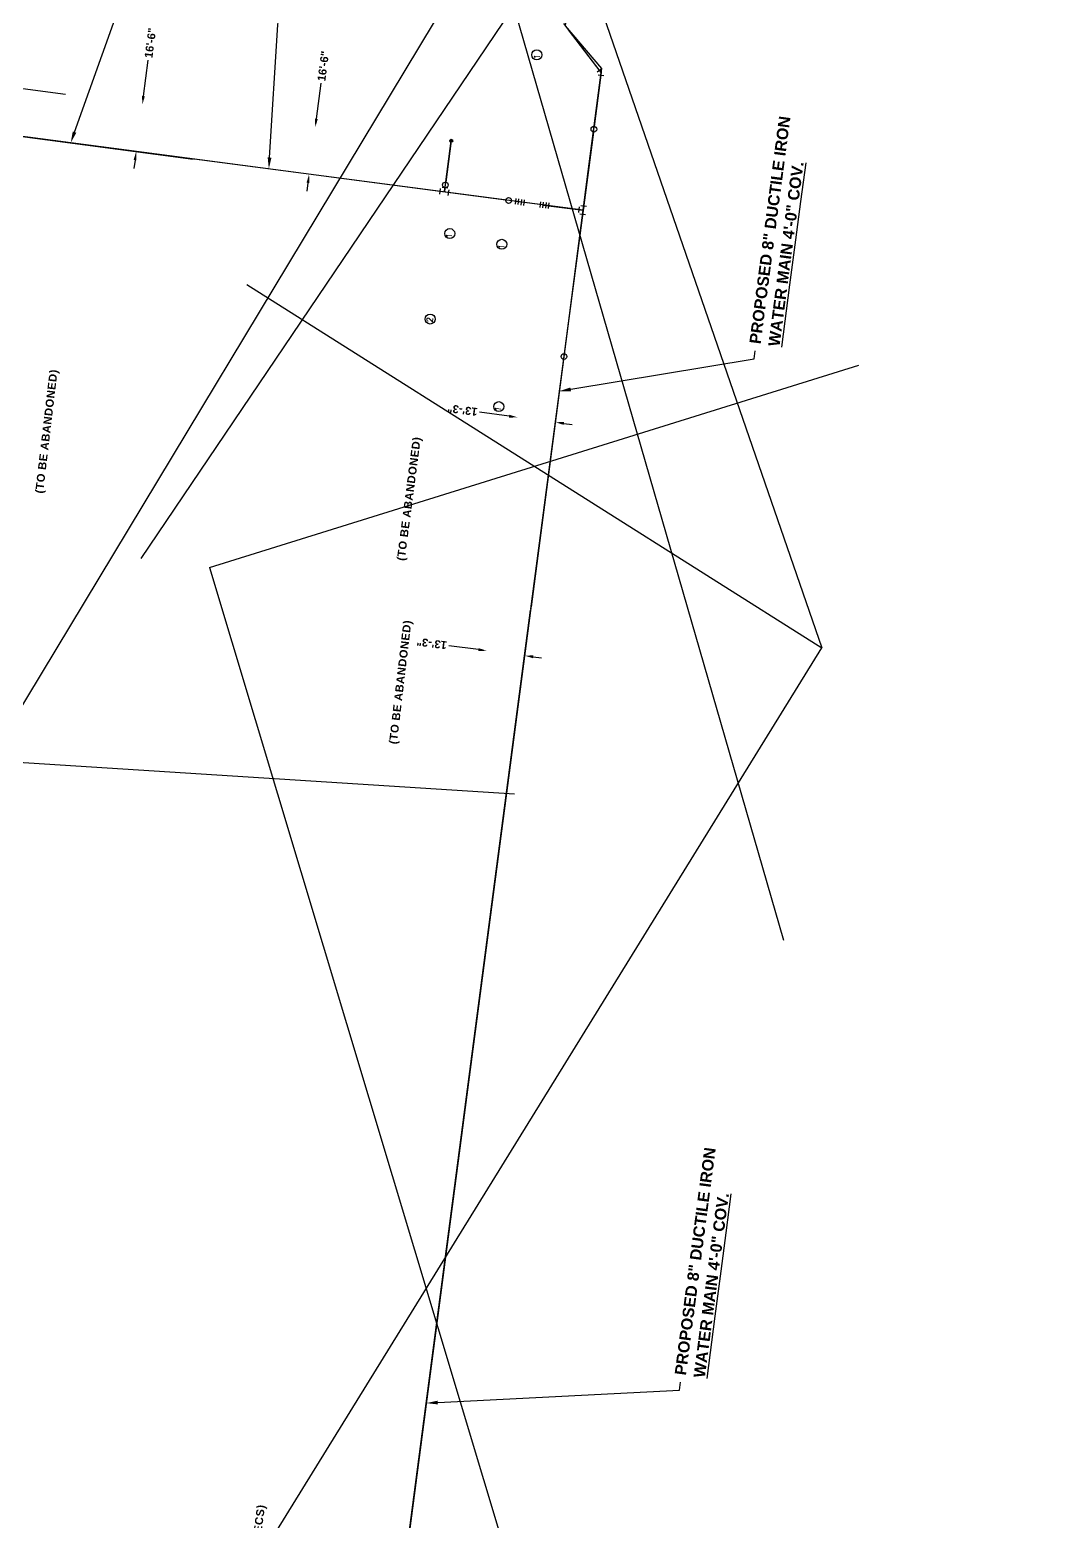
# Model space of a CAD drawing. Header units: feet. Extents: x 0 to 2707995, y 0 to 272563.
# Drawn here: x 2706585 to 2706936, y 270313 to 270835 of the extents above; entities that cross this region are included whole.
import ezdxf
from ezdxf import colors
from ezdxf.entities.mleader import LeaderData, LeaderLine
from ezdxf.math import Vec2, Vec3

# ---------------------------------------------------------------- set-up
doc = ezdxf.new("R2010")
doc.units = ezdxf.units.FT
doc.header["$LTSCALE"] = 20
for name, color, linetype in [('AlbertToolLayer', 40, 'Continuous'), ('C-PR-WATER', 4, 'Continuous'), ('C-PR-WATER-ABAND', 3, 'Continuous'), ('C-PR-WATER-ABAND-OFF', 3, 'Continuous'), ('C-PR-WATER-DIM', 4, 'Continuous'), ('C-PR-WATER-FITTING', 4, 'Continuous'), ('C-PR-WATER-TXT (W-2)', 4, 'Continuous'), ('C-PR-WATER-TXT-#', 6, 'Continuous')]:
    doc.layers.add(name, color=color, linetype=linetype)
doc.layers.add('CALC', color=10, linetype='Continuous', plot=False)
doc.styles.add('ARIAL', font='arialbd.ttf', dxfattribs={"height": 0.24})
doc.styles.add('PROPOSED PLAN', font='arialbd.ttf', dxfattribs={"height": 2.8})
doc.styles.get("Standard").update_dxf_attribs({"font": 'simplex.shx'})
doc.dimstyles.new('PWD Proposed', dxfattribs={"dimtxt": 2.8, "dimasz": 3, "dimexe": 0.18, "dimexo": 0.0625, "dimgap": 1, "dimtad": 0, "dimdec": 0, "dimlfac": 12, "dimzin": 1, "dimdsep": 46, "dimlunit": 4, "dimtxsty": 'PROPOSED PLAN', "dimcen": 0, "dimse1": 1, "dimse2": 1, "dimclrd": 256, "dimclrt": 3, "dimadec": 1, "dimazin": 0, "dimtfac": 1, "dimtdec": 0, "dimtofl": 0, "dimtmove": 0, "dimatfit": 1, "dimfxl": 0.18, "dimfrac": 2, "dimtolj": 1, "dimtzin": 0, "dimlwd": -1, "dimarcsym": 0})

# ---------------------------------------------------------------- blocks, each defined once
blk = doc.blocks.new('*U89')
at = {"layer": 'C-PR-WATER-FITTING'}
for p, q in [((0, -1.41), (-1.41, 0)), ((1, -1), (1, 1))]:
    blk.add_line(p, q, dxfattribs=at)
at = {"layer": 'C-PR-WATER-FITTING', "flags": 128}
blk.add_lwpolyline([(-0.71, -0.71), (0, 0), (1, 0)], dxfattribs=at)
blk = doc.blocks.new('*U238')
at = {"layer": 'C-PR-WATER-FITTING'}
blk.add_circle((0, -0.01), 1, dxfattribs=at)
blk = doc.blocks.new('*U239')
at = {"layer": 'C-PR-WATER-FITTING'}
blk.add_line((1.5, -0.04), (-1.5, 0.03), dxfattribs=at)
for points in [[(-1.52, -0.97), (-1.47, 1.03)], [(1.04, 1.47), (-0.96, 1.52)], [(0, -0.01), (0.04, 1.49)], [(1.48, -1.04), (1.53, 0.96)]]:
    blk.add_lwpolyline(points, dxfattribs=at)
blk = doc.blocks.new('*U90')
at = {"layer": 'C-PR-WATER-FITTING'}
for p, q in [((1, 0), (-1, 0)), ((1, -1), (-1, -1)), ((1, -2), (-1, -2)), ((1, -3), (-1, -3))]:
    blk.add_line(p, q, dxfattribs=at)
blk = doc.blocks.new('*U240')
at = {"layer": 'C-PR-WATER-FITTING'}
blk.add_line((-0.03, -1.51), (0.04, 1.49), dxfattribs=at)
for points in [[(-0.96, 1.52), (1.04, 1.47)], [(1.48, -1.04), (1.52, 0.96)], [(-1.03, -1.48), (0.97, -1.53)], [(0, -0.01), (1.5, -0.04)]]:
    blk.add_lwpolyline(points, dxfattribs=at)
blk.add_circle((2.5, -0.07), 1, dxfattribs=at)
blk = doc.blocks.new('*U241')
at = {"layer": 'C-PR-WATER-FITTING'}
h = blk.add_hatch(color=256, dxfattribs=at)
h.dxf.hatch_style = 1
h.paths.add_polyline_path([(0.5, -0.01, 1), (-0.5, -0.01, 1)])
blk.add_circle((0, -0.01), 0.5, dxfattribs=at)
blk = doc.blocks.new('*D169')
at = {"layer": 'C-PR-WATER-DIM', "linetype": 'Continuous', "transparency": 16777216}
for p, q in [((2706752.32, 270699.68), (2706741.97, 270701.04)), ((2706771.43, 270697.17), (2706774.4, 270696.78))]:
    blk.add_line(p, q, dxfattribs=at)
at = {"layer": 'C-PR-WATER-DIM', "transparency": 16777216}
for points in [[(2706752.38, 270700.18), (2706752.25, 270699.18), (2706755.29, 270699.29)], [(2706771.49, 270697.66), (2706771.36, 270696.67), (2706768.45, 270697.56)]]:
    blk.add_solid(points, dxfattribs=at)
at = {"layer": 'C-PR-WATER-DIM', "transparency": 16777216, "insert": (2706735.96, 270701.83), "char_height": 2.8, "attachment_point": 5, "rotation": 172.5053, "style": 'PROPOSED PLAN'}
blk.add_mtext('\\A1;13\'-3"', dxfattribs=at)
blk = doc.blocks.new('*D170')
at = {"layer": 'C-PR-WATER-DIM', "linetype": 'Continuous', "transparency": 16777216}
for p, q in [((2706684.85, 270803.7), (2706686.49, 270816.15)), ((2706681.91, 270781.34), (2706681.52, 270778.36))]:
    blk.add_line(p, q, dxfattribs=at)
at = {"layer": 'C-PR-WATER-DIM', "transparency": 16777216}
for points in [[(2706684.35, 270803.77), (2706685.35, 270803.64), (2706684.46, 270800.73)], [(2706681.41, 270781.4), (2706682.4, 270781.27), (2706682.3, 270784.31)]]:
    blk.add_solid(points, dxfattribs=at)
at = {"layer": 'C-PR-WATER-DIM', "transparency": 16777216, "insert": (2706687.28, 270822.15), "char_height": 2.8, "attachment_point": 5, "rotation": 82.5077, "style": 'PROPOSED PLAN'}
blk.add_mtext('\\A1;16\'-6"', dxfattribs=at)
blk = doc.blocks.new('*D171')
at = {"layer": 'C-PR-WATER-DIM', "linetype": 'Continuous', "transparency": 16777216}
for p, q in [((2706624.34, 270811.66), (2706625.99, 270824.24)), ((2706621.4, 270789.3), (2706621, 270786.32))]:
    blk.add_line(p, q, dxfattribs=at)
at = {"layer": 'C-PR-WATER-DIM', "transparency": 16777216}
for points in [[(2706623.84, 270811.73), (2706624.83, 270811.6), (2706623.95, 270808.69)], [(2706620.9, 270789.36), (2706621.89, 270789.23), (2706621.79, 270792.27)]]:
    blk.add_solid(points, dxfattribs=at)
at = {"layer": 'C-PR-WATER-DIM', "transparency": 16777216, "insert": (2706626.78, 270830.25), "char_height": 2.8, "attachment_point": 5, "rotation": 82.5077, "style": 'PROPOSED PLAN'}
blk.add_mtext('\\A1;16\'-6"', dxfattribs=at)
blk = doc.blocks.new('*D172')
at = {"layer": 'C-PR-WATER-DIM', "linetype": 'Continuous', "transparency": 16777216}
for p, q in [((2706741.58, 270618.04), (2706731.23, 270619.4)), ((2706760.69, 270615.53), (2706763.66, 270615.13))]:
    blk.add_line(p, q, dxfattribs=at)
at = {"layer": 'C-PR-WATER-DIM', "transparency": 16777216}
for points in [[(2706741.64, 270618.54), (2706741.51, 270617.54), (2706744.55, 270617.65)], [(2706760.75, 270616.02), (2706760.62, 270615.03), (2706757.71, 270615.92)]]:
    blk.add_solid(points, dxfattribs=at)
at = {"layer": 'C-PR-WATER-DIM', "transparency": 16777216, "insert": (2706725.23, 270620.19), "char_height": 2.8, "attachment_point": 5, "rotation": 172.5053, "style": 'PROPOSED PLAN'}
blk.add_mtext('\\A1;13\'-3"', dxfattribs=at)

msp = doc.modelspace()

# ---------------------------------------------------------------- linework, layer by layer
at = {"layer": 'AlbertToolLayer'}
for p, q in [((2706643.738, 271224.846), (2706848.247, 270516.419)), ((2706643.738, 271224.846), (2706848.247, 270516.419)), ((2706555.62, 270554.909), (2706936.365, 271186.357)), ((2706555.62, 270554.909), (2706936.365, 271186.357)), ((2706686.233, 271126.329), (2706861.69, 270618.625)), ((2706686.233, 271126.329), (2706861.69, 270618.625)), ((2706623.573, 270649.945), (2706924.35, 271095.009)), ((2706623.573, 270649.945), (2706924.35, 271095.009)), ((2706660.493, 270745.705), (2706861.691, 270618.626)), ((2706660.493, 270745.705), (2706861.691, 270618.626)), ((2706647.484, 270646.801), (2706874.7, 270717.53)), ((2706647.484, 270646.801), (2706874.7, 270717.53)), ((2706647.484, 270646.801), (2706799.031, 270142.242)), ((2706647.484, 270646.801), (2706799.031, 270142.242)), ((2706584.824, 270170.417), (2706861.691, 270618.626)), ((2706584.824, 270170.417), (2706861.691, 270618.626)), ((2706754.181, 270567.437), (2706170.817, 270604.801)), ((2706754.181, 270567.437), (2706170.817, 270604.801))]:
    msp.add_line(p, q, dxfattribs=at)
at = {"layer": 'C-PR-WATER'}
for p, q in [((2706784.545, 270819.95), (2706771.411, 270837.061)), ((2706784.545, 270819.95), (2706782.057, 270801.036)), ((2706751.131, 270775.26), (2706554.325, 270801.147)), ((2706732.048, 270796.06), (2706730.138, 270781.55)), ((2706781.803, 270799.052), (2706771.604, 270721.517)), ((2706729.824, 270779.575), (2706729.629, 270778.088)), ((2706729.822, 270779.575), (2706729.637, 270778.087)), ((2706778.212, 270771.699), (2706753.114, 270774.999)), ((2706771.344, 270719.537), (2706704.981, 270214.998))]:
    msp.add_line(p, q, dxfattribs=at)
at = {"layer": 'C-PR-WATER-TXT-#'}
for centre in [(2706761.972, 270826.077), (2706731.515, 270763.575), (2706749.718, 270759.806), (2706724.668, 270733.669), (2706748.654, 270703.023)]:
    msp.add_circle(centre, 1.75, dxfattribs=at)
at = {"layer": 'CALC'}
for p, q in [((2706597.105, 270812.218), (2706580.341, 270814.423)), ((2706541.681, 270802.808), (2706641.759, 270789.644)), ((2706729.637, 270778.088), (2706732.048, 270796.06))]:
    msp.add_line(p, q, dxfattribs=at)
for points in [[(2706760.121, 270632.96), (2706784.729, 270821.357), (2706772.023, 270836.263), (2706782.551, 270921.78), (2706787.09, 270925.714), (2706791.304, 270957.749), (2706787.998, 270963.22), (2706803.553, 271081.614), (2706815.935, 271091.563), (2706819.957, 271108.375)], [(2706780.346, 270788.002), (2706784.545, 270819.95), (2706773.12, 270834.835)], [(2706508.291, 270808.754), (2706514.063, 270804.663), (2706537.657, 270801.557), (2706539.645, 270803.075), (2706641.759, 270789.644)], [(2706729.629, 270778.089), (2706732.001, 270795.564)], [(2706778.2, 270771.701), (2706642.033, 270789.61)], [(2706773.01, 270732.232), (2706780.346, 270788.002)], [(2706764.226, 270773.539), (2706778.212, 270771.699)], [(2706759.869, 270632.297), (2706773.01, 270732.232)], [(2706759.815, 270631.886), (2706697.186, 270155.73)], [(2706697.186, 270155.73), (2706759.815, 270631.886)]]:
    msp.add_lwpolyline(points, dxfattribs=at)

# ---------------------------------------------------------------- block references
at = {"layer": 'C-PR-WATER-FITTING'}
for name, p, rotation in [('*U89', (2706784.545, 270819.955), 262.5094549804973), ('*U238', (2706781.933, 270800.042), 83.92415502369693), ('*U241', (2706732.048, 270796.06), 83.92415502369693), ('*U240', (2706729.63, 270778.086), 83.92415502369693), ('*U238', (2706752.116, 270775.133), 83.92415502369693), ('*U90', (2706757.575, 270774.412), 262.5094549804973), ('*U90', (2706766.209, 270773.277), 262.5094549804973), ('*U239', (2706778.205, 270771.699), 83.92415502369693), ('*U238', (2706771.474, 270720.527), 83.92415502369693)]:
    msp.add_blockref(name, p, dxfattribs=dict(at, rotation=rotation))

# ---------------------------------------------------------------- texts
at = {"layer": 'C-PR-WATER-ABAND', "color": 4, "insert": (2706713.054, 270609.091), "char_height": 2.8, "width": 48.18924, "attachment_point": 2, "rotation": 83.23441, "style": 'ARIAL'}
msp.add_mtext('\\pxql;{\\T1.063;\\C3;(TO BE ABANDONED)}', dxfattribs=at)
at = {"layer": 'C-PR-WATER-ABAND-OFF', "color": 4, "char_height": 2.8, "attachment_point": 2, "style": 'ARIAL'}
for s, insert, width, rotation in [('\\pxql;{\\T1.063;\\C3;(TO BE ABANDONED)}', (2706589.254, 270696.796), 48.18924, 83.23441), ('\\pxql;{\\T1.063;\\C3;(TO BE ABANDONED)}', (2706716.102, 270673.234), 48.18924, 82.50682), ('{\\T1.063;\\C3;(RECONNECT, SEE SPECS)}', (2706660.56, 270291.878), 62.58273, 82.50682)]:
    msp.add_mtext(s, dxfattribs=dict(at, insert=insert, width=width, rotation=rotation))

# ---------------------------------------------------------------- dimensions: what is measured, and where the dimension line sits
at = {"layer": 'C-PR-WATER-DIM'}
for base, p1, p2, picture, middle in [((2706623.946, 270808.687), (2706629.435, 270791.267), (2706631.594, 270807.682), '*D171', (2706626.782, 270830.247)), ((2706684.459, 270800.729), (2706677.438, 270784.953), (2706679.597, 270801.368), '*D170', (2706687.276, 270822.15))]:
    dim = msp.add_linear_dim(base=base, p1=p1, p2=p2, angle=82.50774, text='16\'-6"', dimstyle='PWD Proposed', override={"dimclrt": 256}, dxfattribs=at)
    dim.commit()
    dim.dimension.update_dxf_attribs({"geometry": picture, "text_midpoint": middle, "dimtype": 161})
for base, p1, p2, picture, middle in [((2706755.292, 270699.289), (2706767.862, 270693.065), (2706754.701, 270694.796), '*D169', (2706735.965, 270701.832)), ((2706744.554, 270617.649), (2706757.124, 270611.425), (2706743.963, 270613.156), '*D172', (2706725.227, 270620.192))]:
    dim = msp.add_linear_dim(base=base, p1=p1, p2=p2, angle=172.50531, dimstyle='PWD Proposed', override={"dimclrt": 256}, dxfattribs=at)
    dim.commit()
    dim.dimension.update_dxf_attribs({"geometry": picture, "text_midpoint": middle, "dimtype": 161})

# ---------------------------------------------------------------- leaders
at = {"layer": 'C-PR-WATER-TXT (W-2)'}
ml = msp.add_multileader_mtext('Standard', dxfattribs=at)
ml.set_content('PROPOSED 8" DUCTILE IRON {\\LWATER MAIN 4\'-0" COV.}', color=256, style='ARIAL')
ml.set_leader_properties(color=256)
ml.build(insert=Vec2(0, 0))
ml.multileader.update_dxf_attribs({"dogleg_length": 5})
ctx = ml.context
ctx.base_point, ctx.landing_gap_size, ctx.plane_origin, ctx.plane_x_axis, ctx.plane_y_axis = Vec3(2706615.352, 270843.227), 2.5, Vec3(2706218.058, 270954.417), Vec3(0.1304081, 0.9914604), Vec3(-0.9914604, 0.1304081)
notes = []
notes.append((ctx, [(0, (1, 1, 0), (2706614.991, 270840.485), (0.1304081, 0.9914604), 2.766, [(0, [(2706598.876, 270795.287)], 0, [])])]))
ctx.mtext.insert, ctx.mtext.text_direction, ctx.mtext.rotation, ctx.mtext.width, ctx.mtext.defined_height, ctx.mtext.flow_direction = Vec3(2706613.298, 270846.019), Vec3(0.1304081, 0.9914604), 1.4400157, 87.98644, 38.555, 5
ml = msp.add_multileader_mtext('Standard', dxfattribs=at)
ml.set_content('PROPOSED 8" DUCTILE IRON {\\LWATER MAIN 4\'-0" COV.}', color=256, style='ARIAL')
ml.set_leader_properties(color=256)
ml.build(insert=Vec2(0, 0))
ml.multileader.update_dxf_attribs({"dogleg_length": 5})
ctx = ml.context
ctx.base_point, ctx.landing_gap_size, ctx.plane_origin, ctx.plane_x_axis, ctx.plane_y_axis = Vec3(2706671.733, 270839.336), 2.5, Vec3(2706357.051, 270926.489), Vec3(0.1304081, 0.9914604), Vec3(-0.9914604, 0.1304081)
notes.append((ctx, [(0, (1, 1, 0), (2706671.372, 270836.594), (0.1304081, 0.9914604), 2.766, [(0, [(2706668.213, 270786.166)], 0, [])])]))
ctx.mtext.insert, ctx.mtext.text_direction, ctx.mtext.rotation, ctx.mtext.width, ctx.mtext.defined_height, ctx.mtext.flow_direction = Vec3(2706669.679, 270842.128), Vec3(0.1304081, 0.9914604), 1.4400157, 87.98644, 38.555, 5
ml = msp.add_multileader_mtext('Standard', dxfattribs=at)
ml.set_content('PROPOSED 8" DUCTILE IRON {\\LWATER MAIN 4\'-0" COV.}', color=256, style='ARIAL')
ml.set_leader_properties(color=256)
ml.build(insert=Vec2(0, 0))
ml.multileader.update_dxf_attribs({"dogleg_length": 5})
ctx = ml.context
ctx.base_point, ctx.landing_gap_size, ctx.plane_origin, ctx.plane_x_axis, ctx.plane_y_axis = Vec3(2706838.37, 270722.499), 2.5, Vec3(2706461.495, 270826.92), Vec3(0.1304081, 0.9914604), Vec3(-0.9914604, 0.1304081)
notes.append((ctx, [(0, (1, 1, 0), (2706838.01, 270719.757), (0.1304081, 0.9914604), 2.766, [(0, [(2706769.884, 270708.433)], 0, [])])]))
ctx.mtext.insert, ctx.mtext.text_direction, ctx.mtext.rotation, ctx.mtext.width, ctx.mtext.defined_height, ctx.mtext.flow_direction = Vec3(2706836.317, 270725.291), Vec3(0.1304081, 0.9914604), 1.4400157, 87.98644, 38.555, 5
ml = msp.add_multileader_mtext('Standard', dxfattribs=at)
ml.set_content('PROPOSED 8" DUCTILE IRON {\\LWATER MAIN 4\'-0" COV.}', color=256, style='ARIAL')
ml.set_leader_properties(color=256)
ml.build(insert=Vec2(0, 0))
ml.multileader.update_dxf_attribs({"dogleg_length": 5})
ctx = ml.context
ctx.base_point, ctx.landing_gap_size, ctx.plane_origin, ctx.plane_x_axis, ctx.plane_y_axis = Vec3(2706812.231, 270361.764), 2.5, Vec3(2706414.938, 270472.954), Vec3(0.1304081, 0.9914604), Vec3(-0.9914604, 0.1304081)
notes.append((ctx, [(0, (1, 1, 0), (2706811.871, 270359.022), (0.1304081, 0.9914604), 2.766, [(0, [(2706723.326, 270354.467)], 0, [])])]))
ctx.mtext.insert, ctx.mtext.text_direction, ctx.mtext.rotation, ctx.mtext.width, ctx.mtext.defined_height, ctx.mtext.flow_direction = Vec3(2706810.178, 270364.555), Vec3(0.1304081, 0.9914604), 1.4400157, 87.98644, 38.555, 5
at = {"layer": 'C-PR-WATER-TXT-#'}
ml = msp.add_multileader_mtext('Standard', dxfattribs=at)
ml.set_content('2  ', color=256)
ml.set_leader_properties(color=256)
ml.build(insert=Vec2(0, 0))
ml.multileader.update_dxf_attribs({"dogleg_length": 1.5, "arrow_head_size": 2})
ctx = ml.context
ctx.base_point, ctx.char_height, ctx.arrow_head_size, ctx.landing_gap_size, ctx.plane_origin, ctx.plane_x_axis, ctx.plane_y_axis = Vec3(2706778.852, 271218.606), 2, 2, 1.7, Vec3(2706800.559, 271200.626), Vec3(0.8203154, -0.5719114), Vec3(0.5719114, 0.8203154)
ctx.text_align_type = 2
notes.append((ctx, [(0, (0, 0, 0), (0, 0), (1, 0), 1, [])]))
ctx.mtext.insert, ctx.mtext.text_direction, ctx.mtext.rotation, ctx.mtext.width, ctx.mtext.alignment, ctx.mtext.line_spacing_factor, ctx.mtext.flow_direction = Vec3(2706781.912, 271217.692), Vec3(0.8203154, -0.5719114), 5.6743512, 0.47619, 3, 0.75, 5
ml = msp.add_multileader_mtext('Standard', dxfattribs=at)
ml.set_content('1  ', color=256)
ml.set_leader_properties(color=256)
ml.build(insert=Vec2(0, 0))
ml.multileader.update_dxf_attribs({"dogleg_length": 1.5, "arrow_head_size": 2})
ctx = ml.context
ctx.base_point, ctx.char_height, ctx.arrow_head_size, ctx.landing_gap_size, ctx.plane_origin, ctx.plane_x_axis, ctx.plane_y_axis = Vec3(2706761.982, 270824.111), 2, 2, 1.7, Vec3(2706765.941, 270851.785), Vec3(0.0607616, 0.9981523), Vec3(-0.9981523, 0.0607616)
ctx.text_align_type = 2
notes.append((ctx, [(0, (0, 0, 0), (0, 0), (1, 0), 1, [])]))
ctx.mtext.insert, ctx.mtext.text_direction, ctx.mtext.rotation, ctx.mtext.width, ctx.mtext.alignment, ctx.mtext.line_spacing_factor, ctx.mtext.flow_direction = Vec3(2706761.116, 270826.344), Vec3(0.0607616, 0.9981523), 1.5099973, 0.47619, 3, 0.75, 5
ml = msp.add_multileader_mtext('Standard', dxfattribs=at)
ml.set_content('1  ', color=256)
ml.set_leader_properties(color=256)
ml.build(insert=Vec2(0, 0))
ml.multileader.update_dxf_attribs({"dogleg_length": 1.5, "arrow_head_size": 2})
ctx = ml.context
ctx.base_point, ctx.char_height, ctx.arrow_head_size, ctx.landing_gap_size, ctx.plane_origin, ctx.plane_x_axis, ctx.plane_y_axis = Vec3(2706731.113, 270761.473), 2, 2, 1.7, Vec3(2706735.372, 270789.14), Vec3(0.1304081, 0.9914604), Vec3(-0.9914604, 0.1304081)
ctx.text_align_type = 2
notes.append((ctx, [(0, (0, 0, 0), (0, 0), (1, 0), 1, [])]))
ctx.mtext.insert, ctx.mtext.text_direction, ctx.mtext.rotation, ctx.mtext.width, ctx.mtext.alignment, ctx.mtext.line_spacing_factor, ctx.mtext.flow_direction = Vec3(2706730.405, 270763.761), Vec3(0.1304081, 0.9914604), 1.4400157, 0.47619, 3, 0.75, 5
ml = msp.add_multileader_mtext('Standard', dxfattribs=at)
ml.set_content('1  ', color=256)
ml.set_leader_properties(color=256)
ml.build(insert=Vec2(0, 0))
ml.multileader.update_dxf_attribs({"dogleg_length": 1.5, "arrow_head_size": 2})
ctx = ml.context
ctx.base_point, ctx.char_height, ctx.arrow_head_size, ctx.landing_gap_size, ctx.plane_origin, ctx.plane_x_axis, ctx.plane_y_axis = Vec3(2706749.517, 270757.745), 2, 2, 1.7, Vec3(2706753.475, 270785.419), Vec3(0.0607616, 0.9981523), Vec3(-0.9981523, 0.0607616)
ctx.text_align_type = 2
notes.append((ctx, [(0, (0, 0, 0), (0, 0), (1, 0), 1, [])]))
ctx.mtext.insert, ctx.mtext.text_direction, ctx.mtext.rotation, ctx.mtext.width, ctx.mtext.alignment, ctx.mtext.line_spacing_factor, ctx.mtext.flow_direction = Vec3(2706748.651, 270759.978), Vec3(0.0607616, 0.9981523), 1.5099973, 0.47619, 3, 0.75, 5
ml = msp.add_multileader_mtext('Standard', dxfattribs=at)
ml.set_content('2  ', color=256)
ml.set_leader_properties(color=256)
ml.build(insert=Vec2(0, 0))
ml.multileader.update_dxf_attribs({"dogleg_length": 1.5, "arrow_head_size": 2})
ctx = ml.context
ctx.base_point, ctx.char_height, ctx.arrow_head_size, ctx.landing_gap_size, ctx.plane_origin, ctx.plane_x_axis, ctx.plane_y_axis = Vec3(2706724.224, 270731.251), 2, 2, 1.7, Vec3(2706731.7, 270757.624), Vec3(0.1304081, 0.9914604), Vec3(-0.9914604, 0.1304081)
ctx.text_align_type = 2
notes.append((ctx, [(0, (0, 0, 0), (0, 0), (1, 0), 1, [])]))
ctx.mtext.insert, ctx.mtext.text_direction, ctx.mtext.rotation, ctx.mtext.width, ctx.mtext.alignment, ctx.mtext.line_spacing_factor, ctx.mtext.flow_direction = Vec3(2706723.628, 270734.389), Vec3(0.1304081, 0.9914604), 1.4400157, 0.47619, 3, 0.75, 5
ml = msp.add_multileader_mtext('Standard', dxfattribs=at)
ml.set_content('1  ', color=256)
ml.set_leader_properties(color=256)
ml.build(insert=Vec2(0, 0))
ml.multileader.update_dxf_attribs({"dogleg_length": 1.5, "arrow_head_size": 2})
ctx = ml.context
ctx.base_point, ctx.char_height, ctx.arrow_head_size, ctx.landing_gap_size, ctx.plane_origin, ctx.plane_x_axis, ctx.plane_y_axis = Vec3(2706748.252, 270700.92), 2, 2, 1.7, Vec3(2706752.51, 270728.588), Vec3(0.1304081, 0.9914604), Vec3(-0.9914604, 0.1304081)
ctx.text_align_type = 2
notes.append((ctx, [(0, (0, 0, 0), (0, 0), (1, 0), 1, [])]))
ctx.mtext.insert, ctx.mtext.text_direction, ctx.mtext.rotation, ctx.mtext.width, ctx.mtext.alignment, ctx.mtext.line_spacing_factor, ctx.mtext.flow_direction = Vec3(2706747.544, 270703.208), Vec3(0.1304081, 0.9914604), 1.4400157, 0.47619, 3, 0.75, 5
for ctx, leaders in notes:
    for number, flags, end, landing, length, lines in leaders:
        leader = LeaderData()
        leader.index, (leader.has_last_leader_line, leader.has_dogleg_vector, leader.attachment_direction) = number, flags
        leader.last_leader_point, leader.dogleg_vector, leader.dogleg_length = Vec3(end), Vec3(landing), length
        for number, points, colour, breaks in lines:
            line = LeaderLine()
            line.index, line.vertices, line.color, line.breaks = number, Vec3.list(points), colors.encode_raw_color(colour), breaks
            leader.lines.append(line)
        ctx.leaders.append(leader)

doc.saveas('drawing.dxf')
